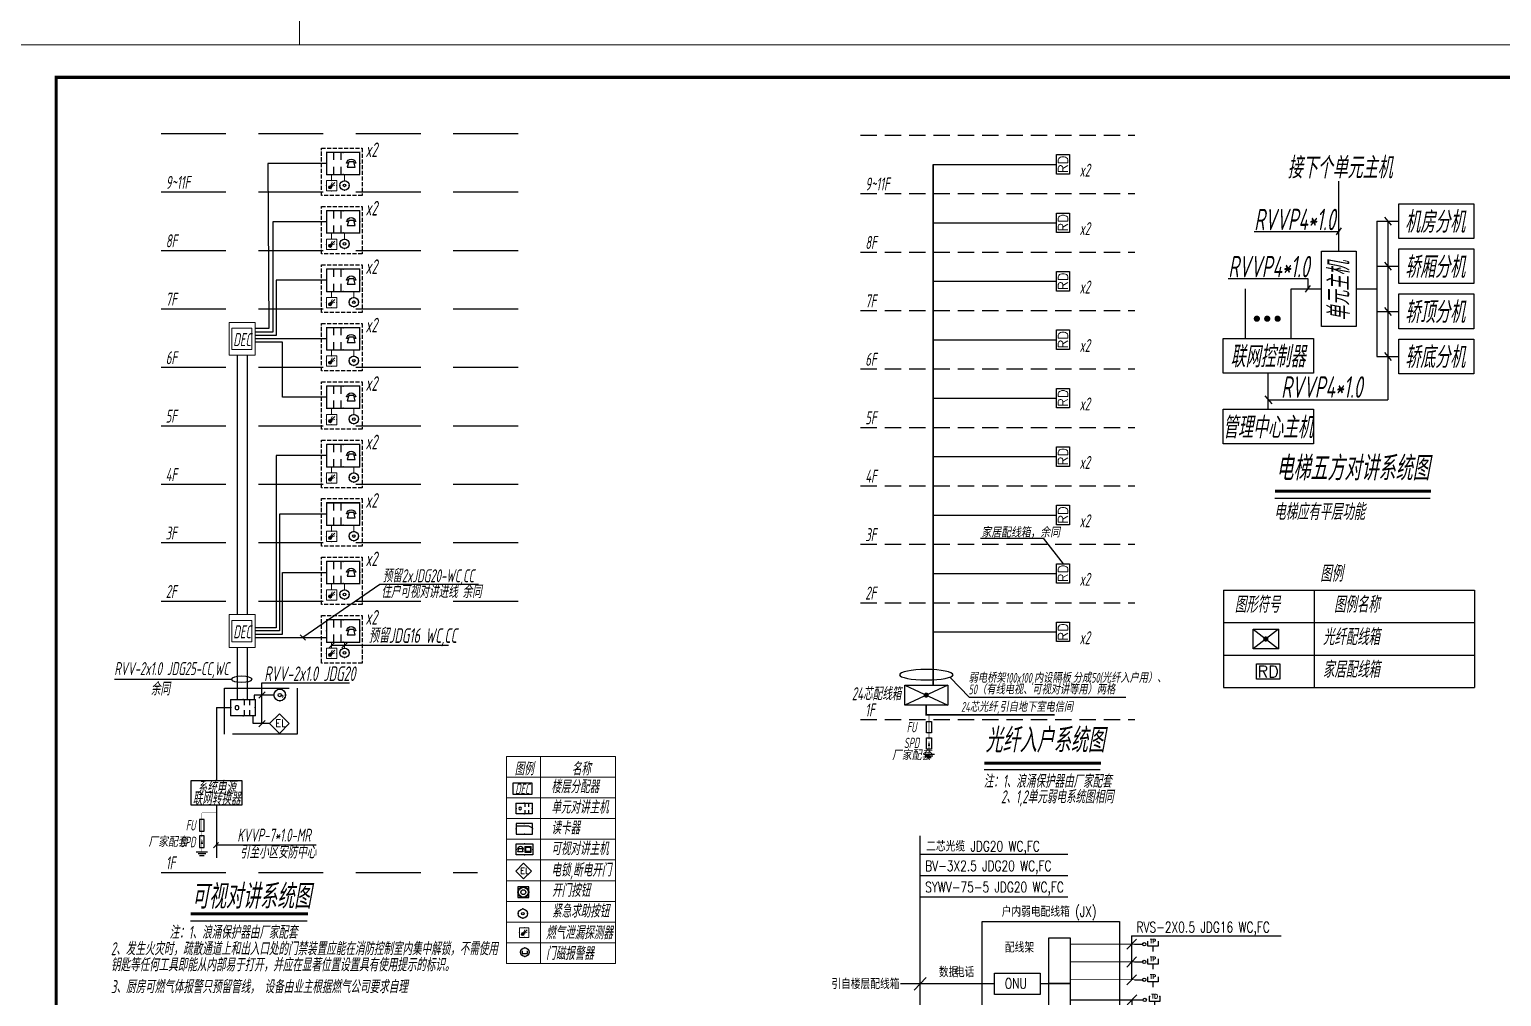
# Model space of a CAD drawing. Extents: x 3774419 to 4775970, y -926964 to 2266.
# Drawn here: x 3974294 to 4019652, y -659275 to -629489 of the extents above; entities that cross this region are included whole.
import ezdxf
from ezdxf.enums import TextEntityAlignment as Align

# ---------------------------------------------------------------- set-up
doc = ezdxf.new("R2010")
doc.units = 0
doc.header["$LTSCALE"] = 1000
doc.header["$MEASUREMENT"] = 0
doc.linetypes.add('DASH', pattern=[0.35, 0.25, -0.1])
doc.linetypes.add('DASHED', pattern=[0.75, 0.5, -0.25])
doc.layers.get('0').update_dxf_attribs({"linetype": 'CONTINUOUS'})
for name, color, linetype in [('1-弱电', 3, 'CONTINUOUS'), ('1-弱电1', 3, 'CONTINUOUS'), ('DIM-照明', 7, 'CONTINUOUS'), ('EQUIP-安防', 3, 'CONTINUOUS'), ('EQUIP-通讯', 3, 'CONTINUOUS'), ('T-消防设备', 3, 'CONTINUOUS'), ('T-通用', 7, 'CONTINUOUS'), ('TEL_TEXT', 7, 'CONTINUOUS'), ('WIRE-SECU-1', 30, 'CONTINUOUS'), ('WIRE-照明', 2, 'CONTINUOUS'), ('WIRE-通讯', 4, 'CONTINUOUS'), ('照明平面导线层', 3, 'CONTINUOUS'), ('电气', 6, 'CONTINUOUS')]:
    doc.layers.add(name, color=color, linetype=linetype)
for name, color, linetype, lineweight in [('EQUIP-消防', 3, 'CONTINUOUS', 20), ('图框', 147, 'CONTINUOUS', 20), ('文字彩图', 7, 'CONTINUOUS', 0)]:
    doc.layers.add(name, color=color, linetype=linetype, lineweight=lineweight)
doc.styles.add('-黑体', font='simhei.ttf', dxfattribs={"width": 0.8})
doc.styles.add('1常用弱电', font='SIMPLEX.shx', dxfattribs={"width": 0.8, "height": 3.5, "bigfont": 'HZTXT.shx'})
doc.styles.add('_COMPLEX', font='COMPLEX', dxfattribs={"width": 0.6})
doc.styles.add('_TCH_LABEL', font='COMPLEX', dxfattribs={"bigfont": 'GBCBIG'})
doc.styles.add('_TEL_DIM', font='SIMPLEX', dxfattribs={"width": 0.8, "height": 3.5, "bigfont": 'HZTXT'})
doc.styles.add('DX', font='romans.shx', dxfattribs={"width": 0.8, "bigfont": 'hztxt.shx'})
doc.styles.add('HZTXT', font='gbeitc.shx', dxfattribs={"width": 0.8, "height": 400, "bigfont": 'hztxt.shx'})
doc.styles.add('SM1', font='realsz.shx', dxfattribs={"width": 0.75, "bigfont": 'realhz.shx'})
doc.styles.get("Standard").update_dxf_attribs({"font": 'gbenor.shx', "bigfont": 'gbcbig.shx'})

# ---------------------------------------------------------------- blocks, each defined once
blk = doc.blocks.new('$equip$00002647')
at = {"linetype": 'Continuous'}
for p, q in [((-0.63, -0.415), (-0.63, 0.415)), ((-0.63, -0.415), (-0.63, 0.415)), ((-0.63, 0.415), (0.62, 0.415)), ((0.066, 0.129), (0.066, 0.415)), ((0.345, 0.129), (0.345, 0.415)), ((0.62, 0.415), (0.62, -0.415)), ((0.62, -0.415), (-0.63, -0.415)), ((0.066, -0.415), (0.066, -0.129)), ((0.345, -0.415), (0.345, -0.129))]:
    blk.add_line(p, q, dxfattribs=at)
at = {"const_width": 0.05}
blk.add_lwpolyline([(-0.63, 0.415), (0.62, 0.415), (0.62, -0.415), (-0.63, -0.415), (-0.63, 0.415), (0.62, 0.415)], dxfattribs=at)
at = {"linetype": 'Continuous'}
for start, end in [(0, 180), (180, 0)]:
    blk.add_arc((-0.32, 0), 0.1, start, end, dxfattribs=at)
at = {"color": 1}
for p in [(-0.63, 0), (-0.005, 0.415), (0.62, 0), (-0.005, -0.415)]:
    blk.add_point(p, dxfattribs=at)
at = {"color": 7, "style": '_TEL_DIM', "flags": 1}
blk.add_attdef('A', text='', height=0.000025, dxfattribs=at).set_placement((0, 0), align=Align.MIDDLE_CENTER)
blk = doc.blocks.new('3电锁')
at = {"layer": '1-弱电1'}
for p, q in [((0, 743), (-372, 372)), ((372, 372), (0, 743)), ((-372, 372), (0, 0)), ((0, 0), (372, 372))]:
    blk.add_line(p, q, dxfattribs=at)
at = {"layer": '1-弱电1', "style": '1常用弱电'}
blk.add_text('EL', height=277.7, dxfattribs=at).set_placement((-160, 247))
blk = doc.blocks.new('$equip$00002479')
at = {"const_width": 0.04}
blk.add_lwpolyline([(-0.3, 0, 1), (0.3, 0, 1), (-0.3, 0, 0.942883)], format="xyb", dxfattribs=at)
for radius in [0.3, 0.0841]:
    blk.add_circle((0, 0), radius)
for p in [(-0.3, 0), (0, 0.3), (0.3, 0), (0, -0.3)]:
    blk.add_point(p)
at = {"color": 7, "style": '_TEL_DIM', "flags": 1}
blk.add_attdef('A', text='', height=0.00002, dxfattribs=at).set_placement((0, 0), align=Align.MIDDLE_CENTER)
blk = doc.blocks.new('$equip$00001887')
at = {"color": 0, "linetype": 'Continuous'}
for p, q in [((-0.75, 0.5), (0.75, 0.5)), ((-0.75, -0.5), (-0.75, 0.5)), ((-0.63, 0.02), (-0.53, 0.02)), ((-0.59, -0.21), (-0.51, 0.09)), ((-0.51, 0.09), (-0.51, 0.09)), ((-0.51, 0.09), (-0.22, 0.09)), ((-0.22, 0.09), (-0.14, -0.21)), ((-0.19, 0.02), (-0.09, 0.02)), ((0.03, 0.26), (0.03, -0.26)), ((0.03, 0.26), (0.61, 0.26)), ((0.08, 0.17), (0.16, 0.18)), ((0.08, 0.17), (0.08, -0.16)), ((0.16, 0.18), (0.22, 0.2)), ((0.22, 0.2), (0.27, 0.21)), ((0.27, 0.21), (0.32, 0.21)), ((0.32, 0.21), (0.36, 0.21)), ((0.36, 0.21), (0.42, 0.2)), ((0.42, 0.2), (0.48, 0.18)), ((0.48, 0.18), (0.56, 0.17)), ((0.56, -0.16), (0.56, 0.17)), ((0.61, -0.26), (0.61, 0.26)), ((0.75, 0.5), (0.75, -0.5)), ((0.75, -0.5), (-0.75, -0.5)), ((-0.14, -0.21), (-0.59, -0.21)), ((0.03, -0.26), (0.61, -0.26)), ((0.16, -0.18), (0.08, -0.16)), ((0.22, -0.19), (0.16, -0.18)), ((0.27, -0.2), (0.22, -0.19)), ((0.32, -0.2), (0.27, -0.2)), ((0.36, -0.2), (0.32, -0.2)), ((0.42, -0.19), (0.36, -0.2)), ((0.48, -0.18), (0.42, -0.19)), ((0.56, -0.16), (0.48, -0.18))]:
    blk.add_line(p, q, dxfattribs=at)
blk.add_arc((-0.36, -0.02), 0.27, 6.9897, 173.0103, dxfattribs=at)
for p in [(-0.75, 0), (0, 0.5), (0.75, 0), (0, -0.5)]:
    blk.add_point(p)
at = {"layer": 'TEL_TEXT', "style": '_TEL_DIM', "flags": 1}
blk.add_attdef('A', text='', height=0.00002, dxfattribs=at).set_placement((0, 0), align=Align.MIDDLE_CENTER)
blk = doc.blocks.new('3开门按钮')
at = {"layer": '1-弱电1'}
for p, q in [((-250, 500), (-250, 0)), ((250, 500), (-250, 500)), ((-250, 0), (250, 0)), ((250, 0), (250, 500))]:
    blk.add_line(p, q, dxfattribs=at)
for major_axis, start_param, end_param in [((-1, 249), 2.35396, 8.637145), ((0, 226), -0.7841767626591614, 5.499008544520425), ((-1, 113), 2.351312, 8.634497)]:
    blk.add_ellipse((3, 251), major_axis=major_axis, ratio=1, start_param=start_param, end_param=end_param, dxfattribs=at)
blk = doc.blocks.new('$equip$00001600')
for p, q in [((0.5, 0), (-0.5, 0)), ((-0.5, 0), (-0.5, -1)), ((0.5, -1), (0.5, 0)), ((-0.5, -1), (0.5, -1)), ((-0.15, -0.65), (0.3, -0.2)), ((-0.15, -0.65), (0.05, -0.2)), ((-0.15, -0.65), (0.3, -0.45))]:
    blk.add_line(p, q)
blk.add_circle((-0.15, -0.65), 0.158)
for p in [(0, 0), (-0.5, -0.5), (0, -1), (0.5, -0.5)]:
    blk.add_point(p)
for points in [[(-0.29, -0.57), (-0.01, -0.57), (-0.31, -0.65), (0.01, -0.65)], [(-0.29, -0.73), (-0.01, -0.73), (-0.31, -0.65), (0.01, -0.65)], [(-0.23, -0.51), (-0.07, -0.51), (-0.29, -0.57), (-0.01, -0.57)], [(-0.23, -0.79), (-0.07, -0.79), (-0.29, -0.73), (-0.01, -0.73)], [(-0.15, -0.49), (-0.15, -0.49), (-0.23, -0.51), (-0.07, -0.51)], [(-0.15, -0.81), (-0.15, -0.81), (-0.23, -0.79), (-0.07, -0.79)]]:
    blk.add_solid(points)
at = {"flags": 9}
blk.add_attdef('A', (0, 0), '', height=0.00002, dxfattribs=at)
blk.add_attdef('B', text='', height=0.4, dxfattribs=at).set_placement((0.78, -0.7), align=Align.MIDDLE_CENTER)
blk = doc.blocks.new('$equip$00002617')
for p, q in [((0.63, 0.42), (-0.62, 0.42)), ((-0.62, 0.42), (-0.62, -0.41)), ((-0.62, 0.22), (0.33, 0.22)), ((0.33, 0.22), (0.63, 0.08)), ((0.63, -0.41), (0.63, 0.42)), ((-0.62, -0.41), (0.63, -0.41))]:
    blk.add_line(p, q)
at = {"linetype": 'Continuous', "const_width": 0.04}
blk.add_lwpolyline([(-0.62, 0.42), (0.63, 0.42), (0.63, -0.41), (-0.62, -0.41)], close=True, dxfattribs=at)
at = {"color": 1}
for p in [(-0.62, 0), (0, 0.42), (0.63, 0), (0.02, -0.41)]:
    blk.add_point(p, dxfattribs=at)
at = {"color": 7, "style": '_TEL_DIM', "flags": 1}
blk.add_attdef('A', text='', height=0.000025, dxfattribs=at).set_placement((0, 0), align=Align.MIDDLE_CENTER)
blk = doc.blocks.new('$equip$00002628')
at = {"linetype": 'Continuous'}
for p, q in [((-0.625, 0.415), (0.625, 0.415)), ((-0.625, -0.415), (-0.625, 0.415)), ((-0.472, 0.01), (-0.409, 0.01)), ((-0.446, -0.138), (-0.395, 0.058)), ((-0.395, 0.058), (-0.395, 0.058)), ((-0.395, 0.058), (-0.206, 0.058)), ((-0.206, 0.058), (-0.155, -0.138)), ((-0.191, 0.01), (-0.129, 0.01)), ((0.071, 0.129), (0.071, 0.415)), ((0.35, 0.129), (0.35, 0.415)), ((0.625, 0.415), (0.625, -0.415)), ((0.625, -0.415), (-0.625, -0.415)), ((-0.155, -0.138), (-0.446, -0.138)), ((0.071, -0.415), (0.071, -0.129)), ((0.35, -0.415), (0.35, -0.129))]:
    blk.add_line(p, q, dxfattribs=at)
at = {"const_width": 0.04}
blk.add_lwpolyline([(-0.625, 0.415), (0.625, 0.415), (0.625, -0.415), (-0.625, -0.415), (-0.625, 0.415), (0.625, 0.415)], dxfattribs=at)
at = {"linetype": 'Continuous'}
blk.add_arc((-0.3, -0.011), 0.173, 6.9897, 173.0103, dxfattribs=at)
for p in [(-0.625, 0), (0, 0.415), (0, -0.415), (0.625, 0)]:
    blk.add_point(p)
at = {"color": 7, "style": '_TEL_DIM', "flags": 1}
blk.add_attdef('A', text='', height=0.000025, dxfattribs=at).set_placement((0, 0), align=Align.MIDDLE_CENTER)
blk = doc.blocks.new('A$C18BE6784')
at = {"layer": 'EQUIP-安防', "linetype": 'ByBlock', "xscale": 400, "yscale": 400, "zscale": 400}
blk.add_blockref('$equip$00002479', (-47, 62), dxfattribs=at)
at = {"layer": 'EQUIP-安防', "color": 7, "linetype": 'ByBlock', "style": 'SM1', "width": 0.75}
blk.add_text('K', height=71.8, dxfattribs=at).set_placement((0, 0))
blk = doc.blocks.new('CNS-FXX')
blk.add_lwpolyline([(0, -307), (0, 307), (782, 307), (782, -307)], close=True)
at = {"layer": 'T-通用', "linetype": 'Continuous'}
for p, q in [((782, 307), (0, -307)), ((0, 307), (782, -307))]:
    blk.add_line(p, q, dxfattribs=at)
at = {"layer": 'T-通用', "linetype": 'Continuous', "const_width": 79.4}
blk.add_lwpolyline([(351, 0, 1), (431, 0, 1)], format="xyb", close=True, dxfattribs=at)
blk = doc.blocks.new('CNS-TC4')
at = {"color": 130}
blk.add_lwpolyline([(-300, 200), (300, 200), (300, -200), (-300, -200)], close=True, dxfattribs=at)
at = {"color": 7, "style": '1常用弱电'}
blk.add_text('RD', height=300, dxfattribs=at).set_placement((0, 0), align=Align.MIDDLE)
blk = doc.blocks.new('$equip$00002621')
for p, q in [((-0.19, 0.1), (-0.19, -0.1)), ((0.19, -0.1), (0.19, 0.1)), ((-0.19, -0.1), (0.19, -0.1))]:
    blk.add_line(p, q)
at = {"const_width": 0.04}
blk.add_lwpolyline([(-0.3, 0, 1), (0.3, 0, 1), (-0.3, 0, 0.702733)], format="xyb", dxfattribs=at)
blk.add_circle((0, 0), 0.3)
at = {"color": 1}
for p in [(-0.3, 0), (0, 0.3), (0.3, 0), (0, -0.3)]:
    blk.add_point(p, dxfattribs=at)
at = {"color": 7, "style": '_TEL_DIM', "flags": 1}
blk.add_attdef('A', text='', height=0.000025, dxfattribs=at).set_placement((0, 0), align=Align.MIDDLE_CENTER)
blk = doc.blocks.new('A$C4AE13D6C')
at = {"linetype": 'ByBlock'}
for p, q in [((877, 1052), (877, 3213)), ((2052, 1976), (2052, -2188)), ((2052, 1976), (2728, 1976)), ((2284, 2100), (2495, 1853)), ((2390, 1976), (2390, -3524)), ((-1726, 1662), (877, 1662)), ((955, 1768), (800, 1556)), ((2052, 588), (2728, 588)), ((2284, 712), (2495, 465)), ((-2525, 210), (-77, 210)), ((0, 0), (-154, -212)), ((-77, 210), (-77, -106)), ((-2000, -1633), (-2000, -106)), ((-588, -1633), (-588, -106)), ((-588, -106), (342, -106)), ((1412, -106), (2052, -106)), ((2052, -800), (2728, -800)), ((2284, -677), (2495, -924)), ((2052, -2188), (2728, -2188)), ((2284, -2065), (2495, -2312)), ((-1294, -3815), (-1294, -2703)), ((-1400, -3401), (-1188, -3648)), ((-1294, -3524), (2390, -3524))]:
    blk.add_line(p, q, dxfattribs=at)
for points in [[(2728, 2511), (5043, 2511), (5043, 1441), (2728, 1441)], [(342, -1264), (342, 1052), (1412, 1052), (1412, -1264)], [(2728, 1123), (5043, 1123), (5043, 53), (2728, 53)], [(2728, -265), (5043, -265), (5043, -1335), (2728, -1335)], [(-2688, -1633), (100, -1633), (100, -2703), (-2688, -2703)], [(2728, -1653), (5043, -1653), (5043, -2723), (2728, -2723)], [(-2688, -3815), (100, -3815), (100, -4885), (-2688, -4885)]]:
    blk.add_lwpolyline(points, close=True, dxfattribs=at)
at = {"layer": 'DIM-照明', "color": 7, "ltscale": 4}
blk.add_line((-1088, -6553), (3692, -6553), dxfattribs=at)
at = {"layer": 'DIM-照明', "const_width": 96}
for points in [[(-1694, -1027, 1), (-1598, -1027, 1)], [(-1374, -1027, 1), (-1278, -1027, 1)], [(-1054, -1027, 1), (-958, -1027, 1)]]:
    blk.add_lwpolyline(points, format="xyb", close=True, dxfattribs=at)
at = {"layer": 'DIM-照明', "color": 7, "ltscale": 4, "const_width": 98.5}
blk.add_lwpolyline([(-1089, -6337), (3716, -6337)], dxfattribs=at)
at = {"layer": 'DIM-照明', "color": 7, "style": 'HZTXT', "width": 0.7}
for s, p in [('接下个单元主机', (-705, 3623)), ('RVVP4*1.0', (-1728, 2029)), ('机房分机', (2916, 1949)), ('RVVP4*1.0', (-2527, 577)), ('轿厢分机', (2916, 560)), ('轿顶分机', (2916, -828)), ('联网控制器', (-2464, -2196)), ('轿底分机', (2916, -2216)), ('RVVP4*1.0', (-896, -3132)), ('管理中心主机', (-2697, -4378))]:
    blk.add_text(s, height=660, dxfattribs=at).set_placement(p, align=Align.MIDDLE_LEFT)
blk.add_text('单元主机', height=660, rotation=90, dxfattribs=at).set_placement((883, -1092), align=Align.MIDDLE_LEFT)
blk.add_text('电梯五方对讲系统图', height=750, dxfattribs=at).set_placement((-1055, -6009))
at = {"layer": 'DIM-照明', "style": 'HZTXT', "width": 0.7}
blk.add_text('电梯应有平层功能', height=500, dxfattribs=at).set_placement((-1116, -7226))
blk = doc.blocks.new('A$C34D655C4')
at = {"layer": 'T-消防设备', "linetype": 'Continuous'}
blk.add_lwpolyline([(-843, -223), (-843, 390), (483, 390), (483, -223)], close=True, dxfattribs=at)
at = {"layer": 'T-通用', "linetype": 'Continuous'}
for p, q in [((483, 390), (-843, -223)), ((-843, 390), (483, -223))]:
    blk.add_line(p, q, dxfattribs=at)
at = {"layer": 'T-通用', "linetype": 'Continuous', "const_width": 79.4}
blk.add_lwpolyline([(-220, 83, 1), (-141, 83, 1)], format="xyb", close=True, dxfattribs=at)
blk = doc.blocks.new('_LINKPT1')
blk.add_line((0, 0), (0, 0))
blk = doc.blocks.new('M_X40NMK')
for p, q in [((-0.5, 0.5), (-0.5, 1)), ((0.5, 0.5), (-0.5, 0.5)), ((0, 0.5), (0, 0)), ((0.5, 1), (0.5, 0.5))]:
    blk.add_line(p, q)
at = {"xscale": 0.002, "yscale": 0.002, "zscale": 0.002}
blk.add_blockref('_LINKPT1', (0, 0), dxfattribs=at)
at = {"style": '_COMPLEX', "width": 0.8, "flags": 8}
blk.add_attdef('$TEXT$', text='', height=0.4, dxfattribs=at).set_placement((0, 1), align=Align.MIDDLE_CENTER)
at = {"width": 0.8, "flags": 9}
blk.add_attdef('A', (0, 0), '', height=0.00002, dxfattribs=at)
blk = doc.blocks.new('00DX001_5-424')
blk.add_line((0, 0), (12.5, 0))
blk.add_circle((15, 0), 2.5)
blk = doc.blocks.new('$equip$00001382')
for p, q in [((-0.5, 0.5), (-0.5, 1)), ((0.5, 0.5), (-0.5, 0.5)), ((0, 0.5), (0, 0)), ((0.5, 1), (0.5, 0.5))]:
    blk.add_line(p, q)
for p in [(-0.5, 1), (0, 0.5), (0, 0), (0.5, 1)]:
    blk.add_point(p)
at = {"style": '_TCH_LABEL', "flags": 8}
blk.add_attdef('$TEXT$', text='', height=0.4, dxfattribs=at).set_placement((0, 1), align=Align.MIDDLE_CENTER)
at = {"style": '_TCH_LABEL', "flags": 9}
blk.add_attdef('A', (0, 0), '', height=0.00002, dxfattribs=at)
blk = doc.blocks.new('M_X41FTT')
for p, q in [((-0.5, 0.5), (-0.5, 1)), ((0.5, 0.5), (-0.5, 0.5)), ((0, 0.5), (0, 0)), ((0.5, 1), (0.5, 0.5))]:
    blk.add_line(p, q)
at = {"xscale": 0.002, "yscale": 0.002, "zscale": 0.002}
blk.add_blockref('_LINKPT1', (0, 0), dxfattribs=at)
at = {"style": '_COMPLEX', "width": 0.8, "flags": 8}
blk.add_attdef('$TEXT$', text='', height=0.4, dxfattribs=at).set_placement((0, 1), align=Align.MIDDLE_CENTER)
at = {"width": 0.8, "flags": 9}
blk.add_attdef('A', (0, 0), '', height=0.00002, dxfattribs=at)
blk = doc.blocks.new('$equip$00001429')
for p, q in [((-0.5, 0.5), (0.5, 0.5)), ((0, 0), (0, 0.5))]:
    blk.add_line(p, q)
blk.add_arc((0, 0.5), 0.5, 0, 180)
for p in [(0, 1), (-0.5, 0.5), (0, 0), (0.5, 0.5)]:
    blk.add_point(p)
at = {"style": '_TCH_LABEL', "flags": 9}
blk.add_attdef('A', (0, 0), '', height=0.00002, dxfattribs=at)
blk = doc.blocks.new('DGASDGSDGASDGSAG')
for p, q in [((646042, -71350), (646045, -60539)), ((646045, -61255), (651729, -61255)), ((646045, -62071), (651729, -62071)), ((646045, -62886), (651729, -62886)), ((648435, -73008), (648435, -63847)), ((648435, -63847), (653720, -63847)), ((653720, -63847), (653720, -73008)), ((654003, -64913), (654375, -64525)), ((654191, -64396), (654189, -66085)), ((654191, -64396), (659951, -64396)), ((654003, -65594), (654375, -65206)), ((645289, -66234), (648905, -66234)), ((645810, -66484), (646275, -66000)), ((650666, -66234), (650996, -66234)), ((654003, -66279), (654375, -65892)), ((651838, -66860), (654322, -66860)), ((654024, -67056), (654396, -66669)), ((654212, -68563), (654210, -66862)), ((654213, -68349), (654212, -68348)), ((654324, -68563), (654212, -68563)), ((654213, -68563), (659972, -68563)), ((645239, -69073), (648905, -69073)), ((645810, -69323), (646275, -68839)), ((650188, -71159), (650819, -70542)), ((650819, -70542), (654447, -70542)), ((653838, -70736), (654210, -70348)), ((654019, -70542), (654019, -73083)), ((645239, -71342), (649529, -71342)), ((645810, -71592), (646275, -71107)), ((650288, -71351), (654447, -71351)), ((650188, -71550), (650789, -72161)), ((653838, -72336), (654210, -71949)), ((650789, -72161), (654441, -72161)), ((653720, -73008), (648435, -73008)), ((654019, -73083), (659779, -73083)), ((648049, -74062), (654271, -74062))]:
    blk.add_line(p, q)
for points in [[(650996, -64473), (651817, -64473), (651817, -66234), (650996, -66234)], [(648905, -66650), (648905, -65830), (650666, -65830), (650666, -66650)], [(650996, -66234), (651817, -66234), (651817, -67921), (650996, -67921)], [(648905, -69495), (648905, -68674), (650666, -68674), (650666, -69495)]]:
    blk.add_lwpolyline(points, close=True)
for points, const_width in [([(651817, -64717), (654613, -64717)], 35), ([(651817, -65398), (654613, -65398)], 35), ([(645289, -66234), (648905, -66234)], 35), ([(651817, -66083), (654613, -66083)], 35), ([(651838, -66860), (654634, -66860)], 35), ([(645239, -69073), (648435, -69073)], 35), ([(650188, -71159), (650819, -70542)], 35), ([(650819, -70542), (654447, -70542)], 35), ([(645239, -71342), (649538, -71351)], 35), ([(650288, -71351), (654447, -71351)], 35), ([(650188, -71550), (650789, -72161)], 35), ([(650789, -72161), (654454, -72160)], 35), ([(648049, -73972), (654271, -73972)], 30)]:
    blk.add_lwpolyline(points, dxfattribs=dict(const_width=const_width))
at = {"xscale": 400, "yscale": 400, "zscale": 400}
for name, p, values in [('M_X40NMK', (655012, -64997), {'$TEXT$': 'TP'}), ('M_X40NMK', (655012, -65683), {'$TEXT$': 'TP'}), ('M_X40NMK', (655012, -66368), {'$TEXT$': 'TP'}), ('M_X41FTT', (654871, -70832), {'$TEXT$': 'TV'}), ('M_X41FTT', (654871, -71642), {'$TEXT$': 'TV'}), ('M_X41FTT', (654871, -72451), {'$TEXT$': 'TV'})]:
    blk.add_blockref(name, p, dxfattribs=at).add_auto_attribs(values)
at = {"xscale": 25, "yscale": 25, "zscale": 25}
for p in [(654301, -64717), (654301, -65398), (654301, -66083), (654322, -66860), (654134, -70541), (654134, -71351), (654141, -72160)]:
    blk.add_blockref('00DX001_5-424', p, dxfattribs=at)
at = {"ltscale": 0.5, "xscale": 400, "yscale": 400, "zscale": 400}
blk.add_blockref('$equip$00001382', (655077, -67125), dxfattribs=at).add_auto_attribs({'$TEXT$': 'TD'})
at = {"xscale": 750, "yscale": 750, "zscale": 750, "rotation": 270}
blk.add_blockref('$equip$00001429', (649538, -71351), dxfattribs=at)
at = {"style": 'DX', "width": 0.75}
for s, p in [('二芯光缆 JDG20 WC,FC', (646277, -61146)), ('BV-3X2.5 JDG20 WC,FC', (646235, -61900)), ('SYWV-75-5 JDG20 WC,FC', (646235, -62716)), ('RVS-2X0.5 JDG16 WC,FC', (654381, -64259)), ('超五类4对双绞线 JDG20 WC,FC', (654355, -68473)), ('SYWV-75-5 JDG20 WC,FC', (654209, -72946))]:
    blk.add_text(s, height=400, dxfattribs=at).set_placement(p)
for s, height, style, width, p in [('户内弱电配线箱 (JX)', 400, 'DX', 0.75, (651011, -63659)), ('配线架', 400, 'DX', 0.75, (649871, -65038)), ('数据', 400, 'DX', 0.75, (647142, -65988)), ('电话', 400, 'DX', 0.75, (647761, -65986)), ('引自楼层配线箱', 400, 'DX', 0.75, (643936, -66443)), ('ONU', 400, 'DX', 0.75, (649730, -66426)), ('电源', 400, 'DX', 0.75, (647142, -68827)), ('引自附近插座', 400, 'DX', 0.75, (643936, -69318)), ('多位插座', 400, 'DX', 0.75, (649730, -69271)), ('电视', 400, 'DX', 0.75, (647142, -71096)), ('引自楼层配线箱', 400, 'DX', 0.75, (643936, -71551)), ('户内弱电配线箱接线图', 480, '-黑体', 0.8, (651175, -73808)), ('电话、电视、网络插座数量以平面图为准', 300, '-黑体', 0.8, (651171, -74453)), ('2个TD或TV、3个TO或TP共管时穿PC25管', 300, '-黑体', 0.8, (651008, -74944))]:
    blk.add_text(s, height=height, dxfattribs=dict(style=style, width=width)).set_placement(p, align=Align.CENTER)

msp = doc.modelspace()

# ---------------------------------------------------------------- linework, layer by layer
at = {"layer": 'DIM-照明', "color": 84, "linetype": 'DASHED', "ltscale": 4}
for p, q in [((3978349.4, -632694.9, -6448.9), (3989412.6, -632694.9, 51223.3)), ((3978349.4, -634494.9, -6448.9), (3989412.6, -634494.9, 51223.3)), ((3978349.4, -636294.9, -6448.9), (3989412.6, -636294.9, 51225.6)), ((3978349.4, -638094.9, -6448.9), (3989412.6, -638094.9, 51227.9)), ((3978349.4, -639894.9, -6448.9), (3989412.6, -639894.9, 51230.1)), ((3978349.4, -639894.9, 940.7), (3989412.6, -639894.9, 58628.8)), ((3978349.4, -641694.9, 940.7), (3989412.6, -641694.9, 58631.1)), ((3978349.4, -643494.9, 940.7), (3989412.6, -643494.9, 58631.1)), ((3978349.4, -645294.9, 940.7), (3989412.6, -645294.9, 58631.1)), ((3978349.4, -647094.9, 940.7), (3989412.6, -647094.9, 58631.1)), ((3978349.4, -655453.5, 940.7), (3988100.6, -655453.5, 51789.7))]:
    msp.add_line(p, q, dxfattribs=at)
at = {"layer": 'DIM-照明', "color": 84, "linetype": 'DASHED'}
for p, q in [((3999900.5, -632744.9), (4008351.7, -632744.9)), ((3999900.5, -634544.9), (4008351.7, -634544.9)), ((3999900.5, -636344.9), (4008351.2, -636344.9)), ((3999900.5, -638144.9), (4008350.7, -638144.9)), ((3999900.5, -639944.9), (4008350.3, -639944.9)), ((3999900.5, -641744.9), (4008347.8, -641744.9)), ((3999900.5, -643544.9), (4008347.8, -643544.9)), ((3999900.5, -645344.9), (4008347.8, -645344.9)), ((3999900.5, -647144.9), (4008347.8, -647144.9)), ((3999900.5, -650744.9), (4008347.8, -650744.9))]:
    msp.add_line(p, q, dxfattribs=at)
at = {"layer": 'DIM-照明', "color": 7}
for p, q in [((4003596, -645160.6), (4005525.6, -645160.6)), ((4003596, -645160.6), (4005525.6, -645160.6)), ((4005525.6, -645160.6), (4006142.1, -645944.9)), ((4005525.6, -645160.6), (4006142.1, -645944.9)), ((4005525.6, -645160.6), (4006142.1, -645944.9)), ((4003244.9, -650053.5), (4002658.5, -649446.6)), ((4003244.9, -650053.5), (4008078, -650053.5))]:
    msp.add_line(p, q, dxfattribs=at)
at = {"layer": 'DIM-照明'}
for p, q in [((4011084.6, -646757.7), (4011084.6, -649757.7)), ((4011084.6, -646757.7), (4018815.6, -646757.7)), ((4013879.2, -646757.7), (4013879.2, -649757.7)), ((4018815.6, -646757.7), (4018815.6, -649757.7)), ((4011084.6, -647757.7), (4018815.6, -647757.7)), ((4011084.6, -648757.7), (4018815.6, -648757.7)), ((4011084.6, -649757.7), (4018815.6, -649757.7))]:
    msp.add_line(p, q, dxfattribs=at)
at = {"layer": 'DIM-照明', "color": 7, "ltscale": 4}
for p, q in [((4003713.2, -652280.5, 0), (4007289.7, -652280.5, 0)), ((3979258.2, -656943.5, -13883.2), (3982852.8, -656943.5, -13883.2))]:
    msp.add_line(p, q, dxfattribs=at)
at = {"layer": 'DIM-照明', "color": 84, "linetype": 'DASHED', "ltscale": 4, "elevation": 66423.1}
msp.add_lwpolyline([(3980300, -649775.9), (3982547.1, -649775.9), (3982547.1, -651192.8), (3980300, -651192.8)], close=True, dxfattribs=at)
at = {"layer": 'DIM-照明', "color": 7, "ltscale": 4, "const_width": 98.5, "elevation": 0}
msp.add_lwpolyline([(4003712.2, -652086.3), (4007311.4, -652086.3)], dxfattribs=at)
at = {"layer": 'DIM-照明', "color": 7, "extrusion": (0, 0, -1)}
msp.add_ellipse((4001927.4, -649364.2), major_axis=(825.2, 0), ratio=0.1943547, start_param=-1.5707963, end_param=4.712389, dxfattribs=at)
at = {"layer": 'EQUIP-安防', "elevation": -13883.2}
msp.add_lwpolyline([(3989201.3, -652697.5), (3989772.9, -652697.5), (3989772.9, -653054), (3989201.3, -653054)], close=True, dxfattribs=at)
at = {"layer": 'EQUIP-消防', "ltscale": 5}
for p, q in [((3983604.9, -633958, 47985.1), (3983604.9, -634144.2, 47985.1)), ((3984003.8, -633958, -17497.3), (3984003.8, -634147.7, -17497.3)), ((3983604.9, -635758, 47987.4), (3983604.9, -635944.2, 47987.4)), ((3984003.8, -635758, -17495), (3984003.8, -635947.7, -17495)), ((3983604.9, -637558, 47987.4), (3983604.9, -637744.2, 47987.4)), ((3984287.4, -637558, 47987.4), (3984287.4, -637747.7, 47987.4)), ((3983604.9, -639358, 47987.4), (3983604.9, -639544.2, 47987.4)), ((3984287.4, -639358, 47987.4), (3984287.4, -639547.7, 47987.4)), ((3983604.9, -641158, 66423.2), (3983604.9, -641344.2, 66423.2)), ((3984287.6, -641158, 66423.1), (3984287.6, -641347.7, 66423.1)), ((3983604.9, -642958, 66423.2), (3983604.9, -643144.2, 66423.2)), ((3984287.4, -642958, 66423.2), (3984287.4, -643147.7, 66423.2)), ((3983604.9, -644758, 66423.2), (3983604.9, -644944.2, 66423.2)), ((3984287.4, -644758, 66423.2), (3984287.4, -644947.7, 66423.2)), ((3983604.9, -646558, 66423.2), (3983604.9, -646744.2, 66423.2)), ((3984003.8, -646558, 940.8), (3984003.8, -646747.7, 940.8)), ((3983604.9, -648358, 66423.2), (3983604.9, -648544.2, 66423.2)), ((3984003.8, -648358, 940.8), (3984003.8, -648547.7, 940.8))]:
    msp.add_line(p, q, dxfattribs=at)
at = {"layer": 'EQUIP-通讯', "linetype": 'Continuous'}
for p, q in [((4002139.9, -633644.9), (4005942.1, -633644.9)), ((4002139.9, -635444.9), (4005942.1, -635444.9)), ((4002139.9, -637244.9), (4005942.1, -637244.9)), ((4002139.9, -639044.9), (4005942.1, -639044.9)), ((4002139.9, -640844.9), (4005942.1, -640844.9)), ((4002139.9, -642644.9), (4005942.1, -642644.9)), ((4002139.9, -644444.9), (4005942.1, -644444.9)), ((4002139.9, -646244.9), (4005942.1, -646244.9)), ((4002139.9, -648044.9), (4005942.1, -648044.9)), ((4001837.3, -651807.1), (4002185.3, -651807.1)), ((4001890.9, -651862.1), (4002131.2, -651862.1)), ((4001939.8, -651917.2), (4002081.8, -651917.2)), ((3979781.9, -654830, -6448.9), (3979433.9, -654830, -6448.9)), ((3979728.2, -654885, -6448.9), (3979488, -654885, -6448.9)), ((3979679.4, -654940.1, -6448.9), (3979537.3, -654940.1, -6448.9))]:
    msp.add_line(p, q, dxfattribs=at)
at = {"layer": 'EQUIP-通讯'}
for p, q in [((3980698.9, -639521.4, -11780.3), (3980698.9, -647510.7, 940.8)), ((3980998.6, -639521.4, -11780.3), (3980998.6, -647510.7, 940.8)), ((3980698.9, -648521.4, 940.8), (3980698.9, -650127.5, 940.8)), ((3980998.6, -648521.4, 940.8), (3980998.6, -650127.5, 940.8)), ((3980054.8, -650376.5, 940.7), (3980502.6, -650376.5, 940.7)), ((3980054.8, -650376.5, 940.7), (3980054.8, -652620.5, 940.7)), ((3981828.7, -649988.6, 131905.6), (3981218.3, -649988.6, 131905.6)), ((3981218.3, -649988.6, 131905.6), (3981218.3, -650127.5, 940.7)), ((3981188.1, -650869.4, 131905.6), (3981188.1, -650625.5, 940.7)), ((3981694.8, -650869.4, 131905.6), (3981188.1, -650869.4, 131905.6)), ((3980054.8, -653384.1, 940.7), (3980054.8, -655006, 940.7))]:
    msp.add_line(p, q, dxfattribs=at)
for points, elevation in [([(3983445.3, -633616), (3981636.9, -633617.1), (3981665.6, -638699), (3981252.5, -638697.9)], -17497.3), ([(3983445.3, -635416), (3981793.8, -635416), (3981793.8, -638816), (3981252.5, -638816)], -17495), ([(3983445.3, -637216), (3981893.8, -637216), (3981893.8, -638916), (3981252.5, -638916)], -17495), ([(3983445.3, -639016), (3981993.8, -639016), (3981993.8, -639016), (3981252.5, -639016)], -17495), ([(3983445.3, -640816), (3982087.8, -640816), (3982087.8, -639116), (3981252.5, -639116)], -17495), ([(3983445.5, -642616), (3981893.9, -642616), (3981893.9, -647916), (3981252.6, -647916)], 940.8), ([(3983445.5, -644416), (3981993.9, -644416), (3981993.9, -648016), (3981252.6, -648016)], 940.8), ([(3981252.6, -648116), (3982087.9, -648116), (3982087.9, -646216), (3983445.5, -646216)], 940.8), ([(3981252.6, -648216), (3983445.5, -648216)], 940.8)]:
    msp.add_lwpolyline(points, dxfattribs=dict(at, elevation=elevation))
at = {"layer": 'EQUIP-通讯', "linetype": 'Continuous'}
for points, elevation in [([(4001937.9, -650801.9), (4002084.7, -650801.9), (4002084.7, -651156.2), (4001937.9, -651156.2)], 0), ([(4001937.9, -651303.6), (4002084.7, -651303.6), (4002084.7, -651657.9), (4001937.9, -651657.9)], 0), ([(3979681.3, -653824.8), (3979534.5, -653824.8), (3979534.5, -654179.1), (3979681.3, -654179.1)], -6448.9), ([(3979681.3, -654326.4), (3979534.5, -654326.4), (3979534.5, -654680.8), (3979681.3, -654680.8)], -6448.9)]:
    msp.add_lwpolyline(points, close=True, dxfattribs=dict(at, elevation=elevation))
at = {"layer": 'EQUIP-通讯', "linetype": 'Continuous', "const_width": 14.2}
for points, elevation in [([(4002011.3, -650596.3), (4002011.3, -651348.5)], 0), ([(4002011.3, -651509.5), (4002011.3, -651807.1)], 0), ([(3979607.9, -653619.1), (3979607.9, -654371.4)], -6448.9), ([(3979607.9, -653619.1), (3980054.8, -653619.1)], -6448.9), ([(3979607.9, -654532.4), (3979607.9, -654830)], -6448.9)]:
    msp.add_lwpolyline(points, dxfattribs=dict(at, elevation=elevation))
at = {"layer": 'EQUIP-通讯', "linetype": 'Continuous'}
for points, elevation in [([(4002011.3, -651391, 0, 70.8, 0), (4002011.3, -651559.2, 70.8, 70.8, 0)], 0), ([(3979607.9, -654413.9, 0, 70.8, 0), (3979607.9, -654582.1, 70.8, 70.8, 0)], -6448.9)]:
    msp.add_lwpolyline(points, format="xyseb", dxfattribs=dict(at, elevation=elevation))
at = {"layer": 'EQUIP-通讯', "elevation": 940.7}
msp.add_lwpolyline([(3979273.5, -652620.5), (3980836.1, -652620.5), (3980836.1, -653384.1), (3979273.5, -653384.1)], close=True, dxfattribs=at)
at = {"layer": 'WIRE-SECU-1', "color": 7, "const_width": 98.5, "elevation": -13883.2}
msp.add_lwpolyline([(3979257, -656727.8), (3982876.9, -656727.8)], dxfattribs=at)
at = {"layer": 'WIRE-通讯', "linetype": 'Continuous', "const_width": 50, "elevation": 0}
for points in [[(4002139.9, -649684.4), (4002139.9, -633644.9)], [(4001924.1, -650297.9), (4001924.1, -650596.3), (4005884.4, -650596.3)]]:
    msp.add_lwpolyline(points, dxfattribs=at)
at = {"layer": '图框'}
for points in [[(3923217.2, -588009.7), (3982617, -588009.7), (3982617, -629963.9), (3923217.2, -629963.9)], [(3972617.5, -629963.9), (4056717.5, -629963.9), (4056717.5, -689363.9), (3972617.5, -689363.9)]]:
    msp.add_lwpolyline(points, close=True, dxfattribs=at)
at = {"layer": '图框', "const_width": 100}
msp.add_lwpolyline([(4055717.5, -688363.9), (4055717.5, -630963.9), (3975117.5, -630963.9), (3975117.5, -688363.9)], close=True, dxfattribs=at)
at = {"layer": '文字彩图', "color": 3, "linetype": 'Continuous'}
for p, q in [((3980530.8, -638692.7, -17495), (3981151.4, -638692.7, -17495)), ((3980530.8, -639350.2, -17495), (3980530.8, -638692.7, -17495)), ((3981151.4, -638692.7, -17495), (3981151.4, -639350.2, -17495)), ((3981151.4, -639350.2, -17495), (3980530.8, -639350.2, -17495)), ((3980530.9, -647692.7, 940.8), (3981151.5, -647692.7, 940.8)), ((3980530.9, -648350.2, 940.8), (3980530.9, -647692.7, 940.8)), ((3981151.5, -647692.7, 940.8), (3981151.5, -648350.2, 940.8)), ((3981151.5, -648350.2, 940.8), (3980530.9, -648350.2, 940.8))]:
    msp.add_line(p, q, dxfattribs=at)
at = {"layer": '文字彩图', "color": 7}
for p, q in [((3988988.3, -651885.7, -13883.2), (3988988.3, -658253.5, -13883.2)), ((3988988.3, -651885.7, -13883.2), (3992348.2, -651885.7, -13883.2)), ((3990039.2, -651885.7, -13883.2), (3990039.2, -658253.5, -13883.2)), ((3992348.2, -651885.7, -13883.2), (3992348.2, -658253.5, -13883.2)), ((3988988.3, -652522.4, -13883.2), (3992348.2, -652522.4, -13883.2)), ((3988988.3, -653159.2, -13883.2), (3992348.2, -653159.2, -13883.2)), ((3988988.3, -653796, -13883.2), (3992348.2, -653796, -13883.2)), ((3988988.3, -654432.8, -13883.2), (3992348.2, -654432.8, -13883.2)), ((3988988.3, -655069.6, -13883.2), (3992348.2, -655069.6, -13883.2)), ((3988988.3, -655706.4, -13883.2), (3992348.2, -655706.4, -13883.2)), ((3988988.3, -656343.1, -13883.2), (3992348.2, -656343.1, -13883.2)), ((3988988.3, -656979.9, -13883.2), (3992348.2, -656979.9, -13883.2)), ((3988988.3, -657616.7, -13883.2), (3992348.2, -657616.7, -13883.2)), ((3988988.3, -658253.5, -13883.2), (3992348.2, -658253.5, -13883.2))]:
    msp.add_line(p, q, dxfattribs=at)
at = {"layer": '文字彩图'}
for points, elevation in [([(3980451.7, -639521.4), (3981252.5, -639521.4), (3981252.5, -638510.7), (3980451.7, -638510.7)], -17495), ([(3980451.8, -648521.4), (3981252.6, -648521.4), (3981252.6, -647510.7), (3980451.8, -647510.7)], 940.8)]:
    msp.add_lwpolyline(points, close=True, dxfattribs=dict(at, elevation=elevation))
at = {"layer": '照明平面导线层', "color": 7}
for p, q in [((3985085.9, -646580.3, 66423.2), (3982717.4, -648216, 940.8)), ((3988130.1, -646580.3, 66423.2), (3985085.9, -646580.3, 66423.2)), ((3981458.8, -649613.1, 66423.1), (3984157, -649613.1, 66423.1)), ((3981458.8, -650869.4, 102632.1), (3981458.8, -649613.1, 163132)), ((3983128.5, -654613, 940.7), (3980043.6, -654613, 940.7))]:
    msp.add_line(p, q, dxfattribs=at)
at = {"layer": '照明平面导线层', "color": 0, "ltscale": 0.5}
for p, q in [((3982638, -648138.2, 940.8), (3982796.8, -648293.9, 940.8)), ((3983684.3, -648376.5, 66423.2), (3983525.5, -648532.2, 66423.2)), ((3983604.9, -648454.4, 66423.2), (3987207.4, -648454.4, 66423.2)), ((3984083.2, -648376.5, 940.8), (3983924.4, -648532.2, 940.8)), ((3984003.8, -648454.4, 66423.2), (3986607.1, -648454.4, 66423.2)), ((3984003.8, -648454.4, 66423.2), (3986607.1, -648454.4, 66423.2)), ((3981553.2, -649894.2, 131905.6), (3981364.4, -650083, 131905.6)), ((3981553.2, -650775, 102632.1), (3981364.4, -650963.8, 102632.1)), ((3980123, -654535.1, 940.7), (3979964.2, -654690.9, 940.7))]:
    msp.add_line(p, q, dxfattribs=at)
at = {"layer": '照明平面导线层', "color": 0, "linetype": 'DASH', "ltscale": 0.5}
for points, elevation in [([(3983289.6, -633140.5), (3984549.5, -633140.5), (3984549.5, -634602.6), (3983289.6, -634602.6)], -17497.3), ([(3983289.6, -634940.5), (3984549.5, -634940.5), (3984549.5, -636402.6), (3983289.6, -636402.6)], -17495), ([(3983289.6, -636740.5), (3984549.5, -636740.5), (3984549.5, -638202.6), (3983289.6, -638202.6)], -17495), ([(3983289.6, -638540.5), (3984549.5, -638540.5), (3984549.5, -640002.6), (3983289.6, -640002.6)], -17495), ([(3983289.6, -640340.5), (3984549.5, -640340.5), (3984549.5, -641802.6), (3983289.6, -641802.6)], 940.7), ([(3983289.6, -642140.5), (3984549.5, -642140.5), (3984549.5, -643602.6), (3983289.6, -643602.6)], 940.7), ([(3983289.6, -643940.5), (3984549.5, -643940.5), (3984549.5, -645402.6), (3983289.6, -645402.6)], 940.7), ([(3983289.6, -645740.5), (3984549.5, -645740.5), (3984549.5, -647202.6), (3983289.6, -647202.6)], 940.7), ([(3983289.6, -647540.5), (3984549.5, -647540.5), (3984549.5, -649002.6), (3983289.6, -649002.6)], 940.7)]:
    msp.add_lwpolyline(points, close=True, dxfattribs=dict(at, elevation=elevation))
at = {"layer": '照明平面导线层', "color": 7, "elevation": 66423.2}
msp.add_lwpolyline([(3976910.9, -649503), (3980517.9, -649503)], dxfattribs=at)
at = {"layer": '照明平面导线层', "color": 7, "extrusion": (0, 0, -1)}
msp.add_ellipse((3980834.9, -649503, 66423.2), major_axis=(317, 0), ratio=0.2872215, start_param=-1.5707963, end_param=4.712389, dxfattribs=at)

# ---------------------------------------------------------------- block references
at = {"layer": '1-弱电'}
for name, p, xscale, yscale, zscale in [('3电锁', (3981995.3, -651169.9, 131905.6), 0.8086576461791992, 0.8086576461791992, 0.8086576461791992), ('3电锁', (3989520.8, -655650.6, -13883.2), 0.6469261050224304, 0.6469261050224304, 0.6469261050224304), ('3开门按钮', (3989510.6, -656228.8, -13883.2), 0.6666666865348816, 0.6666666865348816, 0.6666666865348816)]:
    msp.add_blockref(name, p, dxfattribs=dict(at, xscale=xscale, yscale=yscale, zscale=zscale))
at = {"layer": 'DIM-照明', "color": 7}
msp.add_blockref('A$C4AE13D6C', (4013758.3, -637371.2), dxfattribs=at)
at = {"layer": 'EQUIP-安防'}
for name, p, xscale, yscale, zscale in [('$equip$00002628', (3983960.5, -633616, -17497.3), -824.0963855423033, 824.0963855423033, 824.0963855421651), ('$equip$00002479', (3984003.8, -634291.7, -17497.3), 480, 480, 480), ('$equip$00002628', (3983960.5, -635416, -17495), -824.0963855423033, 824.0963855423033, 824.0963855421651), ('$equip$00002479', (3984003.8, -636091.7, -17495), 480, 480, 480), ('$equip$00002628', (3983960.5, -637216, -17495), -824.0963855423033, 824.0963855423033, 824.0963855421651), ('$equip$00002479', (3984287.4, -637891.7, 47987.4), 480, 480, 480), ('$equip$00002628', (3983960.5, -639016, -17495), -824.0963855423033, 824.0963855423033, 824.0963855421651), ('$equip$00002479', (3984287.4, -639691.7, 47987.4), 480, 480, 480), ('$equip$00002628', (3983960.5, -640816, 940.8), -824.0963855423033, 824.0963855423033, 824.0963855421651), ('$equip$00002479', (3984287.6, -641491.7, 66423.1), 480, 480, 480), ('$equip$00002628', (3983960.5, -642616, 940.8), -824.0963855423033, 824.0963855423033, 824.0963855421651), ('$equip$00002479', (3984287.4, -643291.7, 66423.2), 480, 480, 480), ('$equip$00002628', (3983960.5, -644416, 940.8), -824.0963855423033, 824.0963855423033, 824.0963855421651), ('$equip$00002479', (3984287.4, -645091.7, 66423.2), 480, 480, 480), ('$equip$00002628', (3983960.5, -646216, 940.8), -824.0963855423033, 824.0963855423033, 824.0963855421651), ('$equip$00002479', (3984003.8, -646891.7, 940.8), 480, 480, 480), ('$equip$00002628', (3983960.5, -648016, 940.8), -824.0963855423033, 824.0963855423033, 824.0963855421651), ('$equip$00002479', (3984003.8, -648691.7, 940.8), 480, 480, 480), ('$equip$00002647', (3980880.6, -650376.6, 940.7), 600, 600, 600), ('$equip$00002647', (3989540.3, -653480.6, -13883.2), 400, 400, 400), ('$equip$00002617', (3989538.3, -654109.6, -13883.2), 400, 400, 400), ('$equip$00002479', (3989499.2, -656722.1, -13883.2), 480, 480, 480), ('$equip$00002621', (3989556.3, -657906.7, -13883.2), 440, 440, 440)]:
    msp.add_blockref(name, p, dxfattribs=dict(at, xscale=xscale, yscale=yscale, zscale=zscale))
at = {"layer": 'EQUIP-安防', "color": 3, "xscale": 342, "yscale": 342, "zscale": 342}
msp.add_blockref('$equip$00001887', (3989547.6, -654742.8, -79365.6), dxfattribs=at)
at = {"layer": 'EQUIP-消防', "ltscale": 5}
for p, xscale, yscale, zscale in [((3983604.9, -634144.2, 47985.1), 318.3913160562515, 318.3913160562515, 318.3913160562515), ((3983604.9, -635944.2, 47987.4), 318.3913160562515, 318.3913160562515, 318.3913160562515), ((3983604.9, -637744.2, 47987.4), 318.3913160562515, 318.3913160562515, 318.3913160562515), ((3983604.9, -639544.2, 47987.4), 318.3913160562515, 318.3913160562515, 318.3913160562515), ((3983604.9, -641344.2, 66423.2), 318.3913160562515, 318.3913160562515, 318.3913160562515), ((3983604.9, -643144.2, 66423.2), 318.3913160562515, 318.3913160562515, 318.3913160562515), ((3983604.9, -644944.2, 66423.2), 318.3913160562515, 318.3913160562515, 318.3913160562515), ((3983604.9, -646744.2, 66423.2), 318.3913160562515, 318.3913160562515, 318.3913160562515), ((3983604.9, -648544.2, 66423.2), 318.3913160562515, 318.3913160562515, 318.3913160562515), ((3989538.4, -657158.1, -13883.2), 294.8067741394043, 294.8067741394043, 294.8067741394043)]:
    msp.add_blockref('$equip$00001600', p, dxfattribs=dict(at, xscale=xscale, yscale=yscale, zscale=zscale))
at = {"layer": 'T-消防设备', "linetype": 'Continuous'}
msp.add_blockref('CNS-FXX', (4011995.2, -648262.5), dxfattribs=at)
at = {"layer": 'T-通用', "rotation": 90}
for p in [(4006142.1, -633644.9), (4006142.1, -635444.9), (4006142.1, -637244.9), (4006142.1, -639044.9), (4006142.1, -640844.9), (4006142.1, -642644.9), (4006142.1, -644444.9), (4006142.1, -646244.9), (4006142.1, -648044.9)]:
    msp.add_blockref('CNS-TC4', p, dxfattribs=at)
at = {"layer": 'T-通用', "xscale": 1.199999988079071, "yscale": 1.199999988079071, "zscale": 1.199999988079071}
msp.add_blockref('CNS-TC4', (4012459.9, -649265.1, 0), dxfattribs=at)
at = {"layer": 'TEL_TEXT', "xscale": 0.8, "yscale": 0.8, "zscale": 0.8}
msp.add_blockref('DGASDGSDGASDGSAG', (3484902.1, -605890.5), dxfattribs=at)
at = {"layer": 'WIRE-照明'}
msp.add_blockref('A$C34D655C4', (4002104.3, -650074.5), dxfattribs=at)
at = {"layer": '电气', "linetype": 'ByBlock', "xscale": 1.5, "yscale": 1.5, "zscale": 1.5}
msp.add_blockref('A$C18BE6784', (3982078.9, -650081.7, 131905.6), dxfattribs=at)

# ---------------------------------------------------------------- texts
at = {"layer": 'DIM-照明', "color": 7, "style": 'HZTXT', "width": 0.7}
for s, height, p in [('x2', 400, (4006810.5, -633823.3)), ('x2', 400, (4006810.5, -635623.3)), ('x2', 400, (4006810.5, -637423.3)), ('x2', 400, (4006810.5, -639223.3)), ('x2', 400, (4006810.5, -641023.3)), ('x2', 400, (4006810.5, -642823.3)), ('x2', 400, (4006810.5, -644623.3)), ('x2', 400, (4006810.5, -646423.3)), ('x2', 400, (4006810.5, -648223.3)), ('24芯配线箱', 400, (4000392.1, -649927.2, -67051.2)), ('FU', 320, (4001476.2, -650978.6)), ('SPD', 320, (4001472.8, -651464.1)), ('FU', 320, (3979263.5, -654001.5, -6448.9)), ('SPD', 320, (3979171.8, -654516.1, -6448.9))]:
    msp.add_text(s, height=height, dxfattribs=at).set_placement(p, align=Align.MIDDLE)
for s, height, p in [('家居配线箱，余同', 320, (4003624.6, -645135.8)), ('弱电桥架100x100,内设隔板,分成50(光纤入户用）、', 300, (4003229.4, -649609.6)), ('50（有线电视、可视对讲等用）两格', 300, (4003229.4, -649966.2)), ('24芯光纤,引自地下室电信间', 300, (4003001.4, -650504.3, 0)), ('光纤入户系统图', 750, (4003746.3, -651757.8, 0)), ('厂家配套', 320, (4000869.9, -651995.7, -61305)), ('厂家配套', 320, (3977955.5, -654665.9, -6448.9)), ('可视对讲系统图', 750, (3979291.2, -656569.3, -13883.2))]:
    msp.add_text(s, height=height, dxfattribs=at).set_placement(p)
at = {"layer": 'DIM-照明', "style": 'HZTXT', "width": 0.7}
for s, p in [('图例', (4014062.3, -646499.1)), ('图形符号', (4011429.3, -647452.1)), ('图例名称', (4014488.9, -647452.1)), ('光纤配线箱', (4014147.4, -648452.1)), ('家居配线箱', (4014147.4, -649452.1))]:
    msp.add_text(s, height=500, dxfattribs=at).set_placement(p)
at = {"layer": '照明平面导线层', "color": 0, "ltscale": 0.5, "style": 'HZTXT', "width": 0.7}
for s, height, p in [('x2', 450, (3984648.2, -633419.5, 47985.1)), ('x2', 450, (3984648.2, -635219.5, 47987.4)), ('x2', 450, (3984648.2, -637019.5, 47987.4)), ('x2', 450, (3984648.2, -638819.5, 47987.4)), ('x2', 450, (3984648.2, -640619.5, 66423.2)), ('x2', 450, (3984648.2, -642419.5, 66423.2)), ('x2', 450, (3984648.2, -644219.5, 66423.2)), ('x2', 450, (3984648.2, -646019.5, 66423.2)), ('x2', 450, (3984648.2, -647819.5, 66423.2)), ('预留JDG16 WC,CC', 450, (3984744, -648382.6, 66423.2)), ('RVV-2x1.0 JDG20', 450, (3981529.1, -649556.5, 66423.1)), ('楼层分配器', 400, (3990372.7, -653011.1, -13883.2)), ('单元对讲主机', 400, (3990372.7, -653641.8, -13883.2)), ('读卡器', 400, (3990372.7, -654278.6, -13883.2)), ('可视对讲主机', 400, (3990372.7, -654919.2, -13883.2))]:
    msp.add_text(s, height=height, dxfattribs=at).set_placement(p)
at = {"layer": '照明平面导线层', "color": 7, "style": 'HZTXT', "width": 0.7}
for s, p in [('9~11F', (3978495.7, -634399.7, -6451.1)), ('9~11F', (4000046.8, -634449.7)), ('8F', (3978495.7, -636199.7, -6448.9)), ('8F', (4000046.8, -636249.7)), ('7F', (3978495.7, -637999.7, -6448.9)), ('7F', (4000046.8, -638049.7)), ('6F', (3978495.5, -639799.7, 966.8)), ('6F', (4000046.8, -639849.7)), ('5F', (3978490.5, -641599.7, 940.7)), ('5F', (4000046.8, -641649.7)), ('4F', (3978490.5, -643399.7, 940.7)), ('4F', (4000046.8, -643449.7)), ('3F', (3978490.5, -645199.7, 940.7)), ('3F', (4000046.8, -645249.7)), ('预留2xJDG20-WC,CC', (3985179.2, -646514.6, 31059.1)), ('2F', (3978495.7, -646999.7, 967.8)), ('住户可视对讲进线 余同', (3985132.2, -647002, 31059.1)), ('2F', (4000046.8, -647049.7)), ('RVV-2x1.0 JDG25-CC,WC', (3976909.5, -649374.7, 198328.8)), ('余同', (3978031.7, -649998, 96541.5)), ('1F', (4000046.8, -650649.7)), ('注：1、浪涌保护器由厂家配套', (4003694.5, -652844.6, 65482.4)), ('2、1,2单元弱电系统图相同', (4004228.2, -653323.7, 65482.4)), ('KVVP-7*1.0-MR', (3980700.4, -654504.7, 940.7)), ('1F', (3978495.7, -655358.3, 940.7)), ('引至小区安防中心', (3980775.5, -655024.4, 940.7)), ('电锁,断电开门', (3990372.7, -655578.8, -13883.2)), ('开门按钮', (3990394.6, -656204.5, -13883.2)), ('紧急求助按钮', (3990394.6, -656841.3, -13883.2)), ('注：1、浪涌保护器由厂家配套', (3978609.1, -657497.4, 45778.4)), ('燃气泄漏探测器', (3990209.3, -657510.7, -13883.2)), ('2、发生火灾时，疏散通道上和出入口处的门禁装置应能在消防控制室内集中解锁，不需使用', (3976802, -658001.4, -79365.6)), ('钥匙等任何工具即能从内部易于打开，并应在显著位置设置具有使用提示的标识。 ', (3976802, -658497.9, -79365.6)), ('门磁报警器', (3990209.3, -658147.5, -13883.2)), ('3、厨房可燃气体报警只预留管线， 设备由业主根据燃气公司要求自理', (3976806.4, -659172, 45778.4))]:
    msp.add_text(s, height=400, dxfattribs=at).set_placement(p)
at = {"layer": '照明平面导线层', "color": 0, "ltscale": 0.5, "style": 'HZTXT', "width": 0.7}
for s, height, p in [('DEC', 400, (3980847.2, -639041.6, -17495)), ('DEC', 400, (3980847.2, -648041.6, 940.8)), ('图例', 400, (3989536, -652242, -13883.2)), ('名称', 400, (3991298.3, -652242, -13883.2)), ('系统电源', 400, (3980058.6, -652818.1, 940.7)), ('联网转换器', 400, (3980058.6, -653160.8, 940.7)), ('DEC', 320, (3989483.2, -652876.1, -13883.2))]:
    msp.add_text(s, height=height, dxfattribs=at).set_placement(p, align=Align.MIDDLE)

doc.saveas('drawing.dxf')
